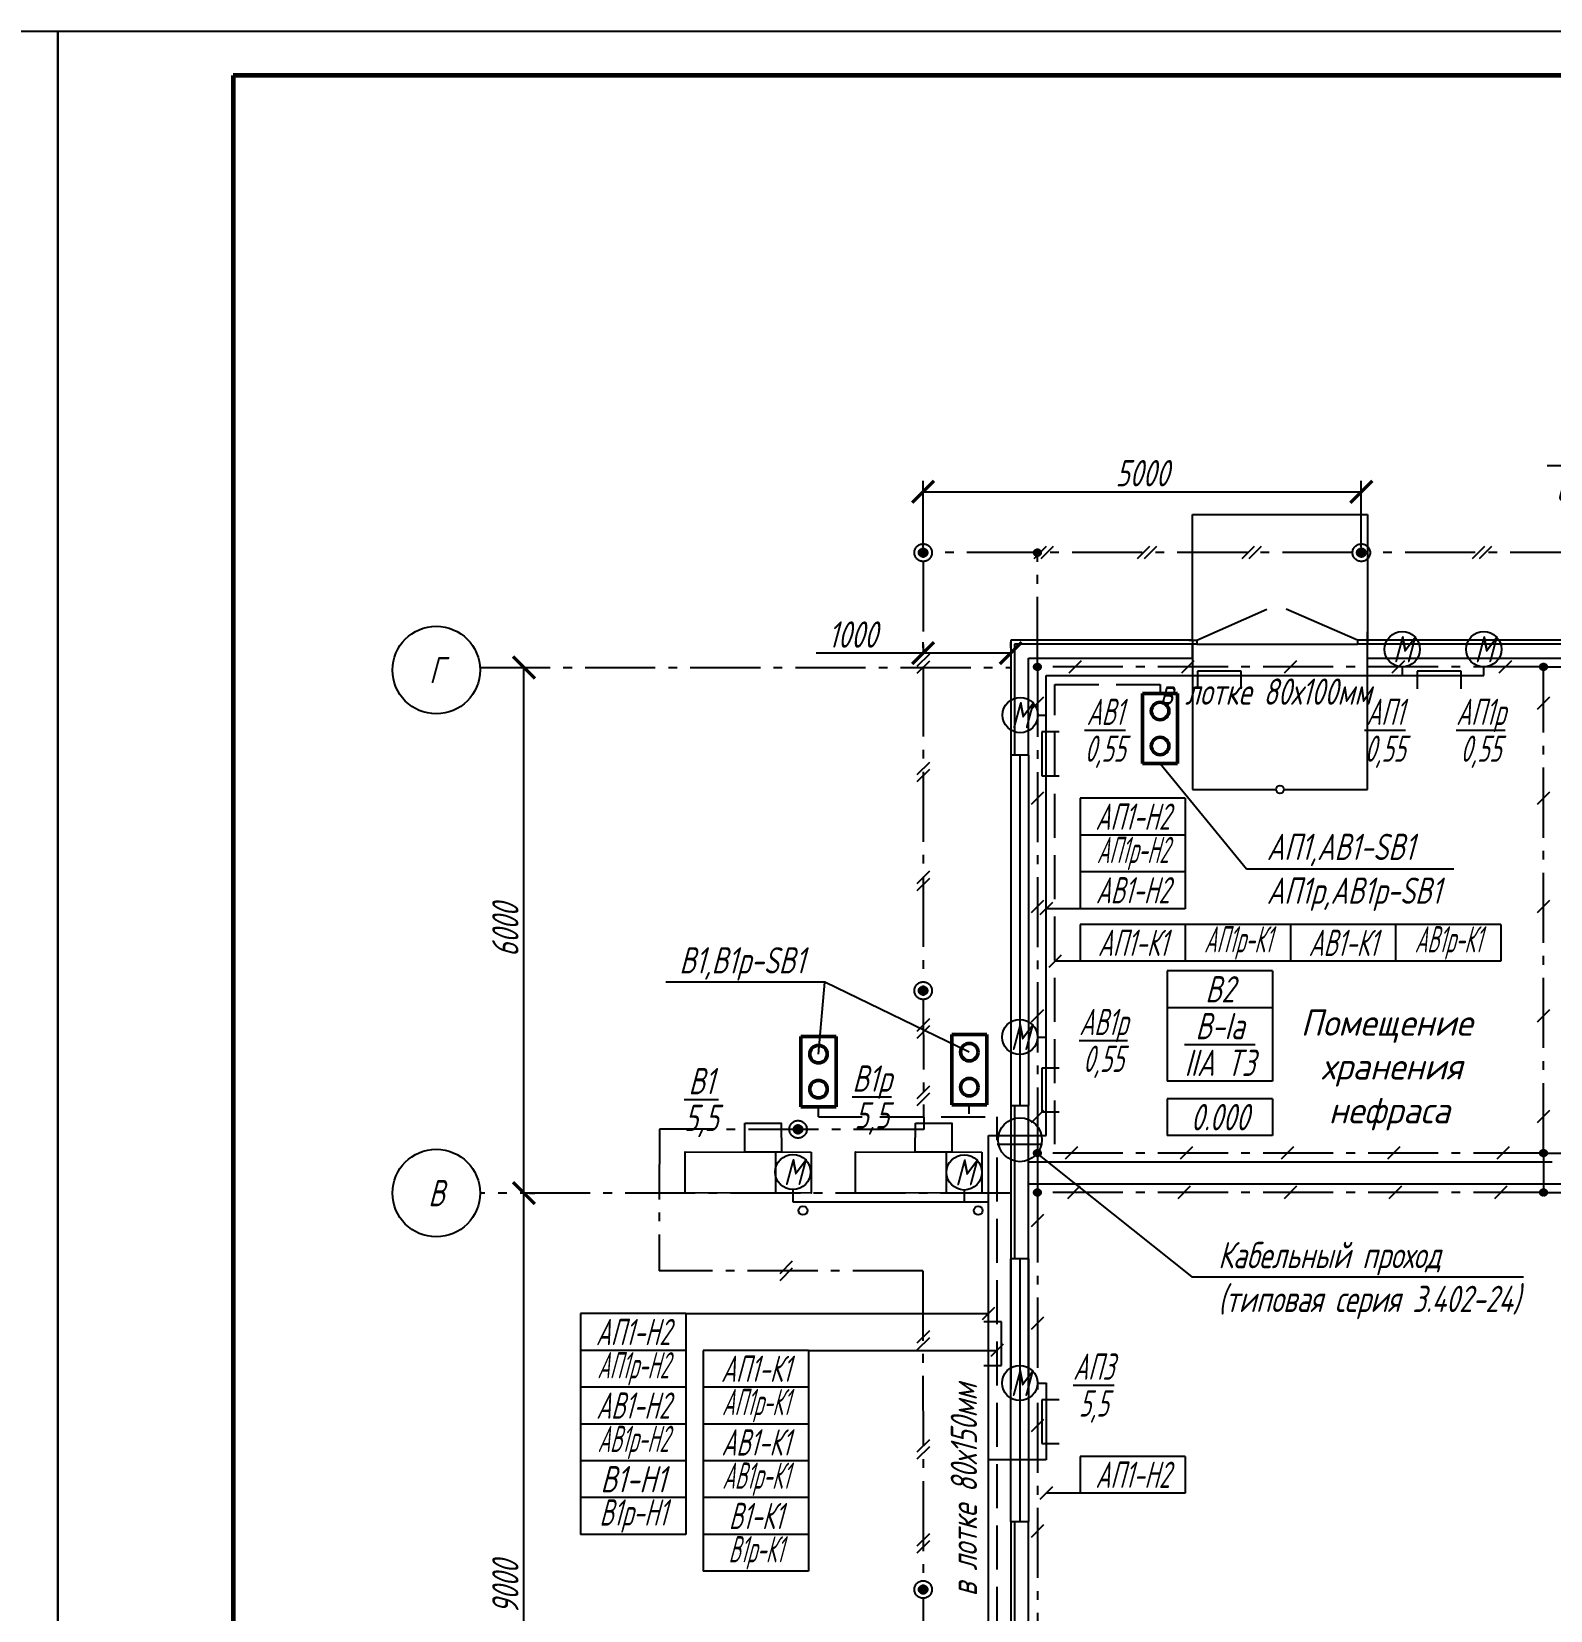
# Model space of a CAD drawing. Header units: millimetres. Extents: x 6735 to 13224, y -12144 to -9633.
# Drawn here: x 11355.1 to 11528.4, y -9813.6 to -9633.4 of the extents above; entities that cross this region are included whole.
import ezdxf
from ezdxf import colors
from ezdxf.entities.mleader import LeaderData, LeaderLine
from ezdxf.enums import TextEntityAlignment as Align
from ezdxf.math import Vec2, Vec3

# ---------------------------------------------------------------- set-up
doc = ezdxf.new("R2010")
doc.units = ezdxf.units.MM
doc.linetypes.add('gost5', pattern=[7, 5, -2, 0])
doc.linetypes.add('gost6', pattern=[12, 8, -1.5, 1, -1.5])
doc.layers.get('Defpoints').update_dxf_attribs({"color": 33})
for name, color, linetype, lineweight in [('Заземление (Вновь)', 6, 'gost6', 50), ('КаБель контрольный (Вновь)', 142, 'gost5', 60), ('КаБель силовой (Вновь)', 1, 'Continuous', 60), ('Линия выноска', 137, 'Continuous', 25), ('Осевая', 4, 'gost6', 25), ('Размерная', 4, 'Continuous', 25), ('Рамка толстая', 7, 'Continuous', 60), ('Рамка тонкая', 5, 'Continuous', 25), ('Строительный', 251, 'Continuous', 13), ('Текст', 2, 'Continuous', 25), ('Эл. аппараты (Вновь)', 93, 'Continuous', 50), ('ЭлектрооБорудование (Вновь)', 160, 'Continuous', 60)]:
    doc.layers.add(name, color=color, linetype=linetype, lineweight=lineweight)
doc.styles.add('Simplex', font='simplex.shx', dxfattribs={"width": 0.7, "oblique": 15})
doc.dimstyles.new('ISO-25', dxfattribs={"dimtxt": 3, "dimasz": 2.5, "dimexe": 1.25, "dimexo": 0.625, "dimtad": 1, "dimtxsty": 'Simplex', "dimcen": 2.5, "dimclrt": 2, "dimadec": 0, "dimazin": 0, "dimtfac": 1, "dimtmove": 0, "dimatfit": 3, "dimfxl": 1, "dimarcsym": 0})

# ---------------------------------------------------------------- blocks, each defined once
blk = doc.blocks.new('A$C54FF5821')
at = {"layer": 'Рамка толстая'}
for p, q in [((20, 589), (20, 5)), ((415, 589), (20, 589))]:
    blk.add_line(p, q, dxfattribs=at)
at = {"layer": 'Рамка тонкая'}
for p, q in [((420, 594), (0, 594)), ((0, 594), (0, 0)), ((420, 0), (420, 594))]:
    blk.add_line(p, q, dxfattribs=at)
blk = doc.blocks.new('_ArchTick')
at = {"color": 0, "linetype": 'ByBlock', "const_width": 0.15}
blk.add_lwpolyline([(-0.5, -0.5), (0.5, 0.5)], dxfattribs=at)
blk = doc.blocks.new('*D466')
at = {"layer": 'Defpoints', "color": 0, "transparency": 16777216}
for p in [(11411.29, -9765.95), (11411.29, -9765.95), (11411.29, -9855.95)]:
    blk.add_point(p, dxfattribs=at)
at = {"layer": 'Размерная', "color": 0, "lineweight": -2, "transparency": 16777216}
for p, q in [((11411.29, -9855.95), (11411.29, -9765.95)), ((11411.92, -9765.95), (11412.54, -9765.95)), ((11411.92, -9855.95), (11412.54, -9855.95))]:
    blk.add_line(p, q, dxfattribs=at)
at = {"layer": 'Размерная', "color": 0, "lineweight": -2, "transparency": 16777216, "xscale": 2.5, "yscale": 2.5, "zscale": 2.5}
for p, rotation in [((11411.29, -9765.95), 90), ((11411.29, -9855.95), 270)]:
    blk.add_blockref('_ArchTick', p, dxfattribs=dict(at, rotation=rotation))
at = {"layer": 'Размерная', "color": 2, "lineweight": 25, "transparency": 16777216, "insert": (11409.17, -9810.95), "char_height": 3, "attachment_point": 5, "rotation": 90, "style": 'Simplex'}
blk.add_mtext('9000', dxfattribs=at)
blk = doc.blocks.new('*D467')
at = {"layer": 'Defpoints', "color": 0, "transparency": 16777216}
for p in [(11411.29, -9705.95), (11411.29, -9705.95), (11411.29, -9765.95)]:
    blk.add_point(p, dxfattribs=at)
at = {"layer": 'Размерная', "color": 0, "lineweight": -2, "transparency": 16777216}
for p, q in [((11411.29, -9765.95), (11411.29, -9705.95)), ((11411.92, -9705.95), (11412.54, -9705.95)), ((11411.92, -9765.95), (11412.54, -9765.95))]:
    blk.add_line(p, q, dxfattribs=at)
at = {"layer": 'Размерная', "color": 0, "lineweight": -2, "transparency": 16777216, "xscale": 2.5, "yscale": 2.5, "zscale": 2.5}
for p, rotation in [((11411.29, -9705.95), 90), ((11411.29, -9765.95), 270)]:
    blk.add_blockref('_ArchTick', p, dxfattribs=dict(at, rotation=rotation))
at = {"layer": 'Размерная', "color": 2, "lineweight": 25, "transparency": 16777216, "insert": (11409.17, -9735.95), "char_height": 3, "attachment_point": 5, "rotation": 90, "style": 'Simplex'}
blk.add_mtext('6000', dxfattribs=at)
blk = doc.blocks.new('A$C629C7F59')
at = {"layer": 'Эл. аппараты (Вновь)'}
for p, q in [((0, 8), (0, 0)), ((4, 8), (0, 8)), ((4, 0), (4, 8)), ((0, 0), (4, 0))]:
    blk.add_line(p, q, dxfattribs=at)
for centre in [(2, 6), (2, 2)]:
    blk.add_circle(centre, 1, dxfattribs=at)
blk = doc.blocks.new('_None')
blk = doc.blocks.new('A$C11954CC4')
at = {"layer": 'Линия выноска', "color": 161}
for p, q in [((12, 4.2), (0, 4.2)), ((0, 4.2), (0, 0)), ((12, 4.2), (12, 0)), ((12, 0), (0, 0))]:
    blk.add_line(p, q, dxfattribs=at)
blk = doc.blocks.new('*D469')
at = {"layer": 'Defpoints', "color": 0, "transparency": 16777216}
for p in [(11506.84, -9685.89), (11456.84, -9692.84), (11506.84, -9692.84)]:
    blk.add_point(p, dxfattribs=at)
at = {"layer": 'Размерная', "color": 0, "lineweight": -2, "transparency": 16777216}
for p, q in [((11456.84, -9692.22), (11456.84, -9684.64)), ((11506.84, -9692.22), (11506.84, -9684.64)), ((11456.84, -9685.89), (11506.84, -9685.89))]:
    blk.add_line(p, q, dxfattribs=at)
at = {"layer": 'Размерная', "color": 0, "lineweight": -2, "transparency": 16777216, "xscale": 2.5, "yscale": 2.5, "zscale": 2.5, "rotation": 180}
blk.add_blockref('_ArchTick', (11456.84, -9685.89), dxfattribs=at)
at = {"layer": 'Размерная', "color": 0, "lineweight": -2, "transparency": 16777216, "xscale": 2.5, "yscale": 2.5, "zscale": 2.5}
blk.add_blockref('_ArchTick', (11506.84, -9685.89), dxfattribs=at)
at = {"layer": 'Размерная', "color": 2, "lineweight": 25, "transparency": 16777216, "insert": (11481.84, -9683.77), "char_height": 3, "attachment_point": 5, "style": 'Simplex'}
blk.add_mtext('5000', dxfattribs=at)
blk = doc.blocks.new('*D470')
at = {"layer": 'Defpoints', "color": 0, "transparency": 16777216}
for p in [(11456.84, -9704.31), (11456.84, -9704.31), (11466.84, -9704.31)]:
    blk.add_point(p, dxfattribs=at)
at = {"layer": 'Размерная', "color": 0, "lineweight": -2, "transparency": 16777216}
for p, q in [((11456.84, -9703.69), (11456.84, -9703.06)), ((11466.84, -9703.69), (11466.84, -9703.06)), ((11456.84, -9704.31), (11444.65, -9704.31)), ((11466.84, -9704.31), (11456.84, -9704.31))]:
    blk.add_line(p, q, dxfattribs=at)
at = {"layer": 'Размерная', "color": 0, "lineweight": -2, "transparency": 16777216, "xscale": 2.5, "yscale": 2.5, "zscale": 2.5, "rotation": 180}
blk.add_blockref('_ArchTick', (11456.84, -9704.31), dxfattribs=at)
at = {"layer": 'Размерная', "color": 0, "lineweight": -2, "transparency": 16777216, "xscale": 2.5, "yscale": 2.5, "zscale": 2.5}
blk.add_blockref('_ArchTick', (11466.84, -9704.31), dxfattribs=at)
at = {"layer": 'Размерная', "color": 2, "lineweight": 25, "transparency": 16777216, "insert": (11448.8, -9702.19), "char_height": 3, "attachment_point": 5, "style": 'Simplex'}
blk.add_mtext('1000', dxfattribs=at)
blk = doc.blocks.new('_Oblique')
at = {"color": 0, "lineweight": -2}
blk.add_line((-0.5, -0.5), (0.5, 0.5), dxfattribs=at)
blk = doc.blocks.new('A$C710D2D3C')
at = {"layer": 'Рамка тонкая'}
for p, q in [((0, 0), (0, 2)), ((0, 2), (5, 2)), ((5, 2), (5, 0))]:
    blk.add_line(p, q, dxfattribs=at)
blk = doc.blocks.new('_DotBlank')
at = {"color": 0, "linetype": 'ByBlock', "lineweight": -2}
blk.add_line((-0.5, 0), (-1, 0), dxfattribs=at)
blk.add_circle((0, 0), 0.5, dxfattribs=at)

msp = doc.modelspace()

# ---------------------------------------------------------------- hatches: boundary and pattern name
at = {"layer": 'Заземление (Вновь)', "lineweight": 25}
for points in [[(11457.34373, -9692.84146, 1), (11456.34373, -9692.84146, 1)], [(11507.34373, -9692.84146, 1), (11506.34373, -9692.84146, 1)], [(11457.34373, -9742.84146, 1), (11456.34373, -9742.84146, 1)], [(11443.07048, -9758.66715, 1), (11442.07048, -9758.66715, 1)], [(11457.34373, -9811.20146, 1), (11456.34373, -9811.20146, 1)]]:
    msp.add_hatch(color=256, dxfattribs=at).paths.add_polyline_path(points)
h = msp.add_hatch(color=256, dxfattribs=at)
h.paths.add_polyline_path([(11469.88373, -9692.44146), (11469.88373, -9692.84146), (11470.28373, -9692.84146, 0.414213562)])
h.paths.add_polyline_path([(11469.88373, -9692.44146, 0.414213562), (11469.48373, -9692.84146), (11469.88373, -9692.84146)])
h.paths.add_polyline_path([(11470.28373, -9692.84146), (11469.88373, -9692.84146), (11469.48373, -9692.84146, 1)])
h = msp.add_hatch(color=256, dxfattribs=at)
h.paths.add_polyline_path([(11469.88373, -9705.48146), (11469.88373, -9705.88146), (11470.28373, -9705.88146, 0.414213562)])
h.paths.add_polyline_path([(11469.88373, -9705.48146, 0.414213562), (11469.48373, -9705.88146), (11469.88373, -9705.88146)])
h.paths.add_polyline_path([(11470.28373, -9705.88146), (11469.88373, -9705.88146), (11469.48373, -9705.88146, 1)])
h = msp.add_hatch(color=256, dxfattribs=at)
h.paths.add_polyline_path([(11527.63373, -9705.48146), (11527.63373, -9705.88146), (11528.03373, -9705.88146, 0.414213562)])
h.paths.add_polyline_path([(11527.63373, -9705.48146, 0.414213562), (11527.23373, -9705.88146), (11527.63373, -9705.88146)])
h.paths.add_polyline_path([(11528.03373, -9705.88146), (11527.63373, -9705.88146), (11527.23373, -9705.88146, 1)])
h = msp.add_hatch(color=256, dxfattribs=at)
h.paths.add_polyline_path([(11469.88373, -9760.98146), (11469.88373, -9761.38146), (11470.28373, -9761.38146, 0.414213562)])
h.paths.add_polyline_path([(11469.88373, -9760.98146, 0.414213562), (11469.48373, -9761.38146), (11469.88373, -9761.38146)])
h.paths.add_polyline_path([(11470.28373, -9761.38146), (11469.88373, -9761.38146), (11469.48373, -9761.38146, 1)])
h = msp.add_hatch(color=256, dxfattribs=at)
h.paths.add_polyline_path([(11527.63373, -9760.98146), (11527.63373, -9761.38146), (11528.03373, -9761.38146, 0.414213562)])
h.paths.add_polyline_path([(11527.63373, -9760.98146, 0.414213562), (11527.23373, -9761.38146), (11527.63373, -9761.38146)])
h.paths.add_polyline_path([(11528.03373, -9761.38146), (11527.63373, -9761.38146), (11527.23373, -9761.38146, 1)])
h = msp.add_hatch(color=256, dxfattribs=at)
h.paths.add_polyline_path([(11469.88373, -9765.48146), (11469.88373, -9765.88146), (11470.28373, -9765.88146, 0.414213562)])
h.paths.add_polyline_path([(11469.88373, -9765.48146, 0.414213562), (11469.48373, -9765.88146), (11469.88373, -9765.88146)])
h.paths.add_polyline_path([(11470.28373, -9765.88146), (11469.88373, -9765.88146), (11469.48373, -9765.88146, 1)])
h = msp.add_hatch(color=256, dxfattribs=at)
h.paths.add_polyline_path([(11527.63373, -9765.48146), (11527.63373, -9765.88146), (11528.03373, -9765.88146, 0.414213562)])
h.paths.add_polyline_path([(11527.63373, -9765.48146, 0.414213562), (11527.23373, -9765.88146), (11527.63373, -9765.88146)])
h.paths.add_polyline_path([(11528.03373, -9765.88146), (11527.63373, -9765.88146), (11527.23373, -9765.88146, 1)])

# ---------------------------------------------------------------- linework, layer by layer
for p, q in [((11470.89781, -9692.13435), (11469.4836, -9693.54857)), ((11471.69781, -9692.13435), (11470.2836, -9693.54857)), ((11482.68262, -9692.13435), (11481.2684, -9693.54857)), ((11483.48262, -9692.13435), (11482.0684, -9693.54857)), ((11494.63457, -9692.13435), (11493.22036, -9693.54857)), ((11495.43457, -9692.13435), (11494.02036, -9693.54857)), ((11520.89781, -9692.13435), (11519.4836, -9693.54857)), ((11521.69781, -9692.13435), (11520.2836, -9693.54857)), ((11456.84373, -9693.84146), (11456.84373, -9741.84146)), ((11505.84373, -9692.84146), (11457.84373, -9692.84146)), ((11469.88373, -9705.88146), (11469.88373, -9692.84146)), ((11555.84373, -9692.84146), (11507.84373, -9692.84146)), ((11457.55084, -9704.43505), (11456.13662, -9705.84926)), ((11457.55084, -9705.23505), (11456.13662, -9706.64926)), ((11474.88788, -9705.17435), (11473.47367, -9706.58857)), ((11487.72635, -9705.17435), (11486.31214, -9706.58857)), ((11499.46584, -9705.17435), (11498.05162, -9706.58857)), ((11511.75574, -9705.17435), (11510.34152, -9706.58857)), ((11523.96932, -9705.17435), (11522.5551, -9706.58857)), ((11469.88373, -9705.88146), (11469.88373, -9761.38146)), ((11527.63373, -9705.88146), (11469.88373, -9705.88146)), ((11527.63373, -9761.38146), (11527.63373, -9705.88146)), ((11527.63373, -9705.88146), (11532.13836, -9705.88146)), ((11470.58011, -9709.34034), (11469.1659, -9710.75455)), ((11528.33011, -9709.34034), (11526.9159, -9710.75455)), ((11457.55084, -9716.79762), (11456.13662, -9718.21183)), ((11457.55084, -9717.59762), (11456.13662, -9719.01183)), ((11470.58011, -9720.16647), (11469.1659, -9721.58068)), ((11528.33011, -9720.16647), (11526.9159, -9721.58068)), ((11457.55084, -9729.21783), (11456.13662, -9730.63205)), ((11457.55084, -9730.01783), (11456.13662, -9731.43205)), ((11470.58011, -9732.55516), (11469.1659, -9733.96938)), ((11528.33011, -9732.55516), (11526.9159, -9733.96938)), ((11456.84373, -9743.84146), (11456.90772, -9758.70069)), ((11470.58011, -9745.00999), (11469.1659, -9746.4242)), ((11528.33011, -9745.00999), (11526.9159, -9746.4242)), ((11457.55084, -9746.0735), (11456.13662, -9747.48771)), ((11457.55084, -9746.8735), (11456.13662, -9748.28771)), ((11457.55084, -9753.75786), (11456.13662, -9755.17208)), ((11457.55084, -9754.55786), (11456.13662, -9755.97208)), ((11470.58011, -9756.50673), (11469.1659, -9757.92095)), ((11528.33011, -9756.50673), (11526.9159, -9757.92095)), ((11426.74, -9758.66161), (11426.73555, -9774.81766)), ((11456.90772, -9758.70069), (11426.73961, -9758.66161)), ((11474.45951, -9760.67435), (11473.0453, -9762.08857)), ((11487.59312, -9760.67435), (11486.17891, -9762.08857)), ((11499.09638, -9760.67435), (11497.68217, -9762.08857)), ((11511.23368, -9760.67435), (11509.81947, -9762.08857)), ((11523.73325, -9760.67435), (11522.31903, -9762.08857)), ((11527.63373, -9761.38146), (11469.88373, -9761.38146)), ((11469.88373, -9761.38146), (11469.88373, -9765.88146)), ((11527.63373, -9761.38146), (11527.63373, -9765.88146)), ((11527.63373, -9761.38146), (11532.13836, -9761.38146)), ((11469.88373, -9765.88146), (11469.88373, -9855.86146)), ((11527.63373, -9765.88146), (11469.88373, -9765.88146)), ((11474.7312, -9765.17435), (11473.31699, -9766.58857)), ((11487.32133, -9765.17435), (11485.90712, -9766.58857)), ((11499.46584, -9765.17435), (11498.05162, -9766.58857)), ((11511.41481, -9765.17435), (11510.0006, -9766.58857)), ((11523.46155, -9765.17435), (11522.04734, -9766.58857)), ((11527.63373, -9765.88146), (11532.45668, -9765.88146)), ((11470.59084, -9768.39483), (11469.17662, -9769.80904)), ((11441.89882, -9773.73435), (11440.48461, -9775.14856)), ((11456.81359, -9774.81434), (11426.73556, -9774.81766)), ((11441.89882, -9774.53435), (11440.48461, -9775.94856)), ((11456.81359, -9774.81434), (11456.84373, -9810.20146)), ((11470.59084, -9780.10804), (11469.17662, -9781.52225)), ((11457.55084, -9781.67574), (11456.13662, -9783.08996)), ((11457.55084, -9782.47574), (11456.13662, -9783.88996)), ((11470.59084, -9791.79718), (11469.17662, -9793.21139)), ((11457.55084, -9794.09596), (11456.13662, -9795.51018)), ((11457.55084, -9794.89596), (11456.13662, -9796.31018)), ((11470.59084, -9803.83426), (11469.17662, -9805.24847)), ((11457.55084, -9804.82822), (11456.13662, -9806.24244)), ((11457.55084, -9805.62822), (11456.13662, -9807.04244)), ((11456.84373, -9812.20146), (11456.84373, -9878.56146))]:
    msp.add_line(p, q, dxfattribs=at)
for centre, radius in [((11456.84373, -9692.84146), 1), ((11456.84373, -9692.84146), 0.5), ((11469.88373, -9692.84146), 0.4), ((11506.84373, -9692.84146), 1), ((11506.84373, -9692.84146), 0.5), ((11469.88373, -9705.88146), 0.4), ((11527.63373, -9705.88146), 0.4), ((11456.84373, -9742.84146), 1), ((11456.84373, -9742.84146), 0.5), ((11442.57048, -9758.66715), 1), ((11442.57048, -9758.66715), 0.5), ((11469.88373, -9761.38146), 0.4), ((11527.63373, -9761.38146), 0.4), ((11469.88373, -9765.88146), 0.4), ((11527.63373, -9765.88146), 0.4), ((11456.84373, -9811.20146), 1), ((11456.84373, -9811.20146), 0.5)]:
    msp.add_circle(centre, radius, dxfattribs=at)
at = {"layer": 'КаБель контрольный (Вновь)', "lineweight": 25}
for p, q in [((11471.88373, -9760.38146), (11471.88373, -9707.88146)), ((11471.88373, -9707.88146), (11483.88373, -9707.88146)), ((11483.88373, -9707.88146), (11483.88373, -9708.88146)), ((11444.90458, -9757.24699), (11444.90454, -9756.1224)), ((11444.90458, -9757.24699), (11465.06246, -9757.24699)), ((11462.11136, -9756.89191), (11462.11136, -9755.89191)), ((11465.28373, -9920.90146), (11465.28373, -9757.24699)), ((11465.28373, -9760.38146), (11471.88373, -9760.38146))]:
    msp.add_line(p, q, dxfattribs=at)
at = {"layer": 'КаБель силовой (Вновь)', "lineweight": 25}
for p, q in [((11470.88373, -9759.38146), (11470.88373, -9706.88146)), ((11470.88373, -9706.88146), (11520.8196, -9706.88146)), ((11511.51322, -9705.88146), (11511.51322, -9706.88146)), ((11520.8196, -9706.88146), (11520.8196, -9705.88144)), ((11469.93844, -9711.37866), (11470.88373, -9711.37866)), ((11469.88373, -9748.13031), (11470.88373, -9748.13031)), ((11464.28373, -9921.90146), (11464.28373, -9759.38146)), ((11464.28373, -9759.38146), (11470.88373, -9759.38146)), ((11441.97958, -9765.55413), (11441.97958, -9766.94704)), ((11461.53058, -9765.59566), (11461.53058, -9766.94704)), ((11441.97958, -9766.94704), (11464.28373, -9766.94704)), ((11469.88373, -9787.62745), (11470.88373, -9787.62745)), ((11470.8952, -9787.61237), (11470.8952, -9796.39256)), ((11470.8952, -9796.39256), (11464.2952, -9796.39256))]:
    msp.add_line(p, q, dxfattribs=at)
for centre in [(11443.13166, -9767.94704), (11463.13166, -9767.94704)]:
    msp.add_circle(centre, 0.5, dxfattribs=at)
at = {"layer": 'Линия выноска', "color": 161, "lineweight": 25}
for p, q in [((11471.59084, -9732.77518), (11470.17662, -9734.18939)), ((11474.75738, -9733.48228), (11470.88373, -9733.48228)), ((11472.59084, -9738.77518), (11471.17662, -9740.18939)), ((11474.75738, -9739.48228), (11471.88373, -9739.48228)), ((11464.99084, -9779.00332), (11463.57662, -9780.41753)), ((11429.74474, -9779.71042), (11464.28373, -9779.71042)), ((11443.74474, -9783.91042), (11465.28373, -9783.91042)), ((11465.99084, -9783.20332), (11464.57662, -9784.61753)), ((11471.59084, -9799.49811), (11470.17662, -9800.91233)), ((11474.75738, -9800.20522), (11470.88373, -9800.20522))]:
    msp.add_line(p, q, dxfattribs=at)
at = {"layer": 'Линия выноска', "lineweight": 25}
for p, q in [((11484.69731, -9740.58134), (11484.69731, -9744.78134)), ((11496.69731, -9740.58134), (11484.69731, -9740.58134)), ((11496.69731, -9740.58134), (11496.69731, -9744.78134)), ((11484.69731, -9744.78134), (11484.69731, -9753.18134)), ((11496.69731, -9744.78134), (11484.69731, -9744.78134)), ((11496.69731, -9744.78134), (11496.69731, -9753.18134)), ((11496.69731, -9753.18134), (11484.69731, -9753.18134)), ((11484.69731, -9755.18134), (11484.69731, -9759.38134)), ((11496.69731, -9755.18134), (11484.69731, -9755.18134)), ((11496.69731, -9755.18134), (11496.69731, -9759.38134)), ((11496.69731, -9759.38134), (11484.69731, -9759.38134))]:
    msp.add_line(p, q, dxfattribs=at)
at = {"layer": 'Осевая', "lineweight": 25}
for p, q in [((11406.27517, -9705.94511), (11466.84373, -9705.94511)), ((11466.84373, -9765.94704), (11406.28382, -9765.94704))]:
    msp.add_line(p, q, dxfattribs=at)
at = {"layer": 'Рамка тонкая', "lineweight": 25}
for centre in [(11401.284, -9706.24208), (11401.28382, -9765.94704)]:
    msp.add_circle(centre, 5, dxfattribs=at)
at = {"layer": 'Строительный', "lineweight": 25, "ltscale": 100}
for p, q in [((11487.56486, -9702.84146), (11487.56486, -9688.49589)), ((11487.56486, -9688.49589), (11507.56486, -9688.49589)), ((11507.56486, -9688.49589), (11507.56486, -9703.28146)), ((11488.05985, -9702.84146), (11496.07665, -9699.27943)), ((11506.40223, -9702.84146), (11498.27623, -9699.27943)), ((11487.56486, -9702.84146), (11466.84373, -9702.84146)), ((11466.84373, -9702.84146), (11466.84373, -9703.28146)), ((11466.84373, -9703.28146), (11466.84373, -9715.94511)), ((11488.05985, -9703.28146), (11467.28373, -9703.28146)), ((11467.28373, -9703.28146), (11467.28373, -9705.73121)), ((11487.17644, -9702.84146), (11488.05985, -9702.84146)), ((11487.56486, -9702.84146), (11487.56486, -9703.28146)), ((11487.56486, -9703.28146), (11487.56486, -9719.88146)), ((11487.56486, -9704.88146), (11487.56486, -9703.28146)), ((11488.05985, -9702.84146), (11488.05985, -9703.28146)), ((11488.05985, -9703.28146), (11506.40223, -9703.28146)), ((11507.56486, -9702.84146), (11506.40223, -9702.84146)), ((11506.40223, -9702.84146), (11506.40223, -9703.28146)), ((11538.38836, -9703.28146), (11506.40223, -9703.28146)), ((11507.56486, -9719.88146), (11507.56486, -9701.89168)), ((11538.38836, -9702.84146), (11507.56486, -9702.84146)), ((11507.56486, -9704.88146), (11507.56486, -9703.28146)), ((11467.28373, -9704.88146), (11467.28373, -9715.94511)), ((11468.88373, -9704.88146), (11487.56486, -9704.88146)), ((11468.88373, -9715.94511), (11468.88373, -9704.88146)), ((11507.56486, -9704.88146), (11538.38836, -9704.88146)), ((11468.88373, -9715.94511), (11466.84373, -9715.94511)), ((11466.84373, -9715.94511), (11466.84373, -9755.94511)), ((11467.86373, -9715.94511), (11467.86373, -9755.94511)), ((11468.88373, -9715.94511), (11468.88373, -9755.94511)), ((11487.56486, -9719.88146), (11497.11735, -9719.88146)), ((11498.01238, -9719.88146), (11507.56486, -9719.88146)), ((11466.84373, -9755.94511), (11466.84373, -9788.33621)), ((11466.84373, -9755.94511), (11468.88373, -9755.94511)), ((11467.28373, -9755.94511), (11467.28373, -9773.44511)), ((11468.88373, -9788.33621), (11468.88373, -9755.94511)), ((11468.88373, -9762.38146), (11528.63373, -9762.38146)), ((11468.88373, -9764.88146), (11710.88373, -9764.88146)), ((11468.88373, -9773.44511), (11466.84373, -9773.44511)), ((11466.84373, -9803.43621), (11466.84373, -9773.44511)), ((11467.86373, -9773.44511), (11467.86373, -9803.43621)), ((11468.88373, -9773.44511), (11468.88373, -9803.43621)), ((11466.84373, -9803.43621), (11466.84373, -9819.47511)), ((11466.84373, -9803.43621), (11468.88373, -9803.43621)), ((11467.28373, -9803.43621), (11467.28373, -9819.47511)), ((11468.88373, -9819.47511), (11468.88373, -9803.43621)), ((11468.88373, -9812.97511), (11468.88373, -9810.97511))]:
    msp.add_line(p, q, dxfattribs=at)
msp.add_circle((11497.56486, -9719.88146), 0.44751, dxfattribs=at)
at = {"layer": 'ЭлектрооБорудование (Вновь)', "lineweight": 25}
for p, q in [((11440.00738, -9761.26205), (11440.00738, -9765.94704)), ((11459.46825, -9761.26205), (11459.46825, -9765.94704))]:
    msp.add_line(p, q, dxfattribs=at)
for points in [[(11436.50586, -9757.95929), (11440.65216, -9757.95929), (11440.66577, -9761.26205), (11436.47881, -9761.26205)], [(11455.96672, -9757.95929), (11460.11303, -9757.95929), (11460.12664, -9761.26205), (11455.93967, -9761.26205)], [(11444.07958, -9761.26205), (11444.07958, -9765.94704), (11429.67375, -9765.90025), (11429.67375, -9761.22075)], [(11463.54044, -9761.26205), (11463.54044, -9765.94704), (11449.13461, -9765.90025), (11449.13461, -9761.22075)]]:
    msp.add_lwpolyline(points, close=True, dxfattribs=at)
for centre in [(11511.51322, -9703.86637), (11520.8196, -9703.86635), (11467.92334, -9711.37866), (11467.86864, -9748.13031), (11441.97958, -9763.53904), (11461.53058, -9763.58057), (11467.86864, -9787.62745)]:
    msp.add_circle(centre, 2.01509, dxfattribs=at)

# ---------------------------------------------------------------- block references
for p in [(10938.10387, -10227.35746), (11358.10387, -10227.35746)]:
    msp.add_blockref('A$C54FF5821', p)
at = {"lineweight": 25, "rotation": 180}
msp.add_blockref('A$C629C7F59', (11485.88381, -9708.91646), dxfattribs=at)
at = {"lineweight": 25}
for p in [(11442.90446, -9756.0874), (11460.11128, -9755.85691)]:
    msp.add_blockref('A$C629C7F59', p, dxfattribs=at)
at = {"layer": 'КаБель силовой (Вновь)', "lineweight": 25, "xscale": -1}
for p in [(11493.15469, -9708.38146), (11518.22372, -9708.38146)]:
    msp.add_blockref('A$C710D2D3C', p, dxfattribs=at)
for p, rotation in [((11472.38373, -9713.31182), 90), ((11472.38373, -9751.68227), 90), ((11463.78373, -9785.64393), 270), ((11472.38373, -9789.53505), 90)]:
    msp.add_blockref('A$C710D2D3C', p, dxfattribs=dict(at, rotation=rotation))
at = {"layer": 'КаБель силовой (Вновь)', "lineweight": 25}
for p in [(11474.75738, -9725.08228), (11474.75738, -9729.28228), (11474.75738, -9733.48228), (11474.75738, -9739.48228), (11486.75738, -9739.48228), (11498.75738, -9739.48228), (11510.75738, -9739.48228), (11417.74475, -9783.91041), (11417.74475, -9788.11041), (11431.74475, -9788.11041), (11417.74475, -9792.31041), (11431.74475, -9792.31041), (11417.74475, -9796.51041), (11431.74475, -9796.51041), (11417.74475, -9800.71041), (11431.74475, -9800.71041), (11474.75738, -9800.20522), (11417.74475, -9804.91041), (11431.74475, -9804.91041), (11431.74475, -9809.11041)]:
    msp.add_blockref('A$C11954CC4', p, dxfattribs=at)

# ---------------------------------------------------------------- texts
at = {"layer": 'Текст', "lineweight": 25, "style": 'Simplex', "oblique": 15, "width": 0.7}
for s, p in [('Г', (11401.284, -9706.24208)), ('В', (11401.28382, -9765.94704))]:
    msp.add_text(s, height=3, dxfattribs=at).set_placement(p, align=Align.MIDDLE_CENTER)
msp.add_text('в лотке 80х100мм', height=3, dxfattribs=at).set_placement((11483.81205, -9710.20208))
msp.add_text('в лотке 80х150мм', height=3, rotation=90, dxfattribs=at).set_placement((11462.99417, -9811.96594))
at = {"layer": 'Текст', "lineweight": 25, "char_height": 3, "style": 'Simplex'}
for s, width, insert, attachment_point in [('\\A1;{\\W0.6;\\SАВ1/0,55;}', 3.5, (11477.60161, -9713.11404), 5), ('\\A1;{\\W0.6;\\SАП1/0,55;}', 3.5, (11509.55566, -9713.11404), 5), ('\\A1;{\\W0.6;\\SАП1р/0,55;}', 3.5, (11520.47226, -9713.11404), 5), ('{\\W0.6;АП1-Н2}', 3.5, (11480.75737, -9722.9823), 5), ('{\\W0.5;АП1р-Н2}', 3.5, (11480.75737, -9727.1823), 5), ('{\\W0.6;АВ1-Н2}', 3.5, (11480.75737, -9731.3823), 5), ('{\\W0.6;АП1-К1}', 3.5, (11480.75737, -9737.3823), 5), ('{\\W0.5;АП1р-К1}', 3.5, (11492.75737, -9737.3823), 5), ('{\\W0.6;АВ1-К1}', 3.5, (11504.75737, -9737.3823), 5), ('{\\W0.5;АВ1р-К1}', 3.5, (11516.75737, -9737.3823), 5), ('В2', 3.5, (11490.69731, -9742.68134), 5), ('\\A1;{\\W0.6;\\SАВ1р/0,55;}', 3.5, (11477.40959, -9748.51828), 5), ('\\pi10.24286;{\\W0.9;Помещение \\P\\pi12.61062;хранения \\P\\pi13.44634;нефраса}', 43.5, (11489.68244, -9751.89303), 4), ('\\A1;{\\H1x;\\SВ-Iа/IIA T3;}', 3.5, (11490.69731, -9748.98134), 5), ('\\A1;\\SВ1/5,5;', 3.5, (11431.52773, -9755.26224), 5), ('\\A1;\\SВ1р/5,5;', 3.5, (11450.9886, -9754.97454), 5), ('0.000', 3.5, (11490.69731, -9757.28134), 5), ('{\\W0.6;АП1-Н2}', 3.5, (11423.74474, -9781.81042), 5), ('{\\W0.5;АП1р-Н2}', 3.5, (11423.74474, -9786.01042), 5), ('{\\W0.6;АП1-К1}', 3.5, (11437.74474, -9786.01042), 5), ('\\A1;{\\W0.6;\\SАП3/5,5;}', 3.5, (11476.29729, -9787.8584), 5), ('{\\W0.5;АП1р-К1}', 3.5, (11437.74474, -9790.21042), 5), ('{\\W0.6;АВ1-Н2}', 3.5, (11423.74474, -9790.21042), 5), ('{\\W0.5;АВ1р-Н2}', 3.5, (11423.74474, -9794.41042), 5), ('{\\W0.6;АВ1-К1}', 3.5, (11437.74474, -9794.41042), 5), ('В1-Н1', 3.5, (11423.74474, -9798.61042), 5), ('{\\W0.5;АВ1р-К1}', 3.5, (11437.74474, -9798.61042), 5), ('{\\W0.6;АП1-Н2}', 3.5, (11480.75737, -9798.10523), 5), ('{\\W0.6;В1р-Н1}', 3.5, (11423.74474, -9802.81042), 5), ('{\\W0.6;В1-К1}', 3.5, (11437.74474, -9802.81042), 5), ('{\\W0.5;В1р-К1}', 3.5, (11437.74474, -9807.01042), 5)]:
    msp.add_mtext_dynamic_manual_height_columns(s, width=width, gutter_width=12.5, heights=[0], dxfattribs=dict(at, insert=insert, attachment_point=attachment_point))
at = {"layer": 'ЭлектрооБорудование (Вновь)', "lineweight": 25, "char_height": 3, "attachment_point": 5, "style": 'Simplex'}
for insert in [(11511.51322, -9703.86637), (11520.8196, -9703.86635), (11467.92334, -9711.37866), (11467.86864, -9748.13031), (11441.97958, -9763.53904), (11461.53058, -9763.58057), (11467.86864, -9787.62745)]:
    msp.add_mtext_dynamic_manual_height_columns('М', width=3.0147096, gutter_width=12.5, heights=[0], dxfattribs=dict(at, insert=insert))

# ---------------------------------------------------------------- dimensions: what is measured, and where the dimension line sits
at = {"layer": 'Размерная', "lineweight": 25}
dim = msp.add_linear_dim(base=(11506.84373, -9685.89093), p1=(11456.84373, -9692.84146), p2=(11506.84373, -9692.84146), dimstyle='ISO-25', override={"dimlfac": 100, "dimrnd": 1000, "dimblk1": 'ArchTick', "dimblk2": 'ArchTick', "dimsah": 1}, dxfattribs=at)
dim.commit()
dim.dimension.update_dxf_attribs({"geometry": '*D469', "text_midpoint": (11481.84373, -9683.76593)})
dim = msp.add_linear_dim(base=(11456.84373, -9704.31227), p1=(11466.84373, -9704.31227), p2=(11456.84373, -9704.31227), dimstyle='ISO-25', override={"dimlfac": 100, "dimrnd": 1000, "dimblk1": 'ArchTick', "dimblk2": 'ArchTick', "dimsah": 1}, dxfattribs=at)
dim.commit()
dim.dimension.update_dxf_attribs({"geometry": '*D470', "text_midpoint": (11448.79584, -9704.31227), "dimtype": 160})
for base, p1, p2, picture, middle in [((11411.29139, -9705.94511), (11411.29139, -9765.94704), (11411.29139, -9705.94511), '*D467', (11409.16639, -9735.94607)), ((11411.29139, -9765.94704), (11411.29139, -9855.94511), (11411.29139, -9765.94704), '*D466', (11409.16639, -9810.94607))]:
    dim = msp.add_linear_dim(base=base, p1=p1, p2=p2, angle=90, dimstyle='ISO-25', override={"dimlfac": 100, "dimrnd": 1000, "dimblk1": 'ArchTick', "dimblk2": 'ArchTick', "dimsah": 1}, dxfattribs=at)
    dim.commit()
    dim.dimension.update_dxf_attribs({"geometry": picture, "text_midpoint": middle})

# ---------------------------------------------------------------- leaders
at = {"layer": 'Линия выноска', "lineweight": 25}
ml = msp.add_multileader_mtext('Standard', dxfattribs=at)
ml.set_content('Горизонт. заземлитель \\Pст. круг %%C18мм, h=-0,7м', color=2, style='Simplex')
ml.set_leader_properties()
ml.set_arrow_properties(name='OBLIQUE')
ml.build(insert=Vec2(0, 0))
ml.multileader.update_dxf_attribs({"text_left_attachment_type": 6, "text_right_attachment_type": 6, "dogleg_length": 0.62405, "arrow_head_size": 2})
ctx = ml.context
ctx.base_point, ctx.char_height, ctx.arrow_head_size, ctx.plane_origin = Vec3(11517.23625, -9682.9454), 3, 2, Vec3(11535.20101, -9645.77174)
ctx.left_attachment, ctx.right_attachment, ctx.text_align_type = 6, 6, 2
notes = []
notes.append((ctx, [(1, (1, 1, 0), (11564.16933, -9682.9454), (-1, 0), 0.31202, [(0, [(11562.95349, -9692.84146)], 0, [])])]))
ctx.mtext.insert, ctx.mtext.alignment, ctx.mtext.flow_direction = Vec3(11561.85731, -9678.9454), 3, 5
ml = msp.add_multileader_mtext('Standard', dxfattribs=at)
ml.set_content('АП1,АВ1-SB1\\PАП1р,АВ1р-SB1', color=2, style='Simplex')
ml.set_leader_properties()
ml.set_arrow_properties(name='NONE')
ml.build(insert=Vec2(0, 0))
ml.multileader.update_dxf_attribs({"text_left_attachment_type": 6, "text_right_attachment_type": 6, "dogleg_length": 0.62405, "arrow_head_size": 0.6})
ctx = ml.context
ctx.base_point, ctx.char_height, ctx.arrow_head_size, ctx.plane_origin = Vec3(11494.05543, -9728.92509), 3, 0.6, Vec3(11480.9139, -9715.17851)
ctx.left_attachment, ctx.right_attachment = 6, 6
notes.append((ctx, [(0, (1, 1, 0), (11493.74341, -9728.92509), (1, 0), 0.31202, [(0, [(11483.88373, -9716.91646)], 0, [])])]))
ctx.mtext.insert, ctx.mtext.flow_direction = Vec3(11496.05543, -9724.92509), 5
ml = msp.add_multileader_mtext('Standard', dxfattribs=at)
ml.set_content('В1,В1р-SB1', color=2, style='Simplex')
ml.set_leader_properties()
ml.set_arrow_properties(name='NONE')
ml.build(insert=Vec2(0, 0))
ml.multileader.update_dxf_attribs({"text_left_attachment_type": 6, "text_right_attachment_type": 6, "dogleg_length": 0.62405, "arrow_head_size": 0.6})
ctx = ml.context
ctx.base_point, ctx.char_height, ctx.arrow_head_size, ctx.plane_origin = Vec3(11423.21738, -9741.88075), 3, 0.6, Vec3(11404.64545, -9736.44316)
ctx.left_attachment, ctx.right_attachment, ctx.text_align_type = 6, 6, 2
notes.append((ctx, [(1, (1, 1, 0), (11445.63325, -9741.88075), (-1, 0), 0.31202, [(0, [(11444.90454, -9750.0874)], 0, [])])]))
ctx.mtext.insert, ctx.mtext.alignment, ctx.mtext.flow_direction = Vec3(11443.32123, -9737.88075), 3, 5
ml = msp.add_multileader_mtext('Standard', dxfattribs=at)
ml.set_content(' ', color=2, style='Simplex')
ml.set_leader_properties()
ml.set_arrow_properties(name='NONE')
ml.build(insert=Vec2(0, 0))
ml.multileader.update_dxf_attribs({"text_left_attachment_type": 6, "text_right_attachment_type": 6, "dogleg_length": 0.62405, "arrow_head_size": 0.6})
ctx = ml.context
ctx.base_point, ctx.char_height, ctx.arrow_head_size, ctx.plane_origin = Vec3(11439.42123, -9741.88075), 3, 0.6, Vec3(11432.43428, -9727.31166)
ctx.left_attachment, ctx.right_attachment, ctx.text_align_type = 6, 6, 2
notes.append((ctx, [(1, (1, 1, 0), (11445.63325, -9741.88075), (-1, 0), 0.31202, [(0, [(11462.11136, -9749.85691)], 0, [])])]))
ctx.mtext.insert, ctx.mtext.alignment, ctx.mtext.flow_direction = Vec3(11443.32123, -9738.88075), 3, 5
ml = msp.add_multileader_mtext('Standard', dxfattribs=at)
ml.set_content('Кабельный проход\\P(типовая серия 3.402-24)', color=2, style='Simplex')
ml.set_leader_properties()
ml.set_arrow_properties(name='DOTBLANK')
ml.build(insert=Vec2(0, 0))
ml.multileader.update_dxf_attribs({"text_left_attachment_type": 6, "text_right_attachment_type": 6, "dogleg_length": 1, "arrow_head_size": 5})
ctx = ml.context
ctx.base_point, ctx.char_height, ctx.arrow_head_size, ctx.plane_origin = Vec3(11488.51315, -9775.52533), 3, 5, Vec3(11459.29654, -9725.99436)
ctx.left_attachment, ctx.right_attachment = 6, 6
notes.append((ctx, [(1, (1, 1, 0), (11487.51315, -9775.52533), (1, 0), 1, [(0, [(11467.89365, -9759.86277)], 0, [])])]))
ctx.mtext.insert, ctx.mtext.flow_direction = Vec3(11490.51315, -9771.52533), 5
for ctx, leaders in notes:
    for number, flags, end, landing, length, lines in leaders:
        leader = LeaderData()
        leader.index, (leader.has_last_leader_line, leader.has_dogleg_vector, leader.attachment_direction) = number, flags
        leader.last_leader_point, leader.dogleg_vector, leader.dogleg_length = Vec3(end), Vec3(landing), length
        for number, points, colour, breaks in lines:
            line = LeaderLine()
            line.index, line.vertices, line.color, line.breaks = number, Vec3.list(points), colors.encode_raw_color(colour), breaks
            leader.lines.append(line)
        ctx.leaders.append(leader)

doc.saveas('drawing.dxf')
